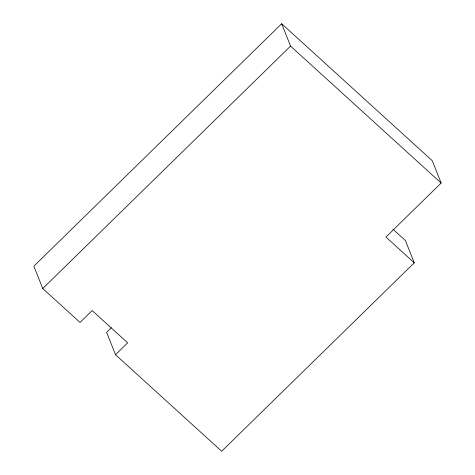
<?xml version="1.0" encoding="UTF-8"?>
<svg xmlns="http://www.w3.org/2000/svg" width="475" height="475" viewBox="0 0 475 475"><rect width="100%" height="100%" fill="white"/><g stroke="black" fill="none" stroke-linecap="round" stroke-linejoin="round"><path stroke-width="0.71" d="M414.265 262.823L385.938 237.055L441.138 183.053L432.25 160.71L281.663 23.75L33.862 266.184L42.75 288.521L80.026 322.424L92.156 310.555L127.644 342.831L115.508 354.7L221.665 451.25L414.265 262.823L405.377 240.481L392.849 229.087M42.75 288.521L290.552 46.093L281.663 23.75M111.37 327.714L106.62 332.358L115.508 354.7M290.552 46.093L441.138 183.053"/></g></svg>
